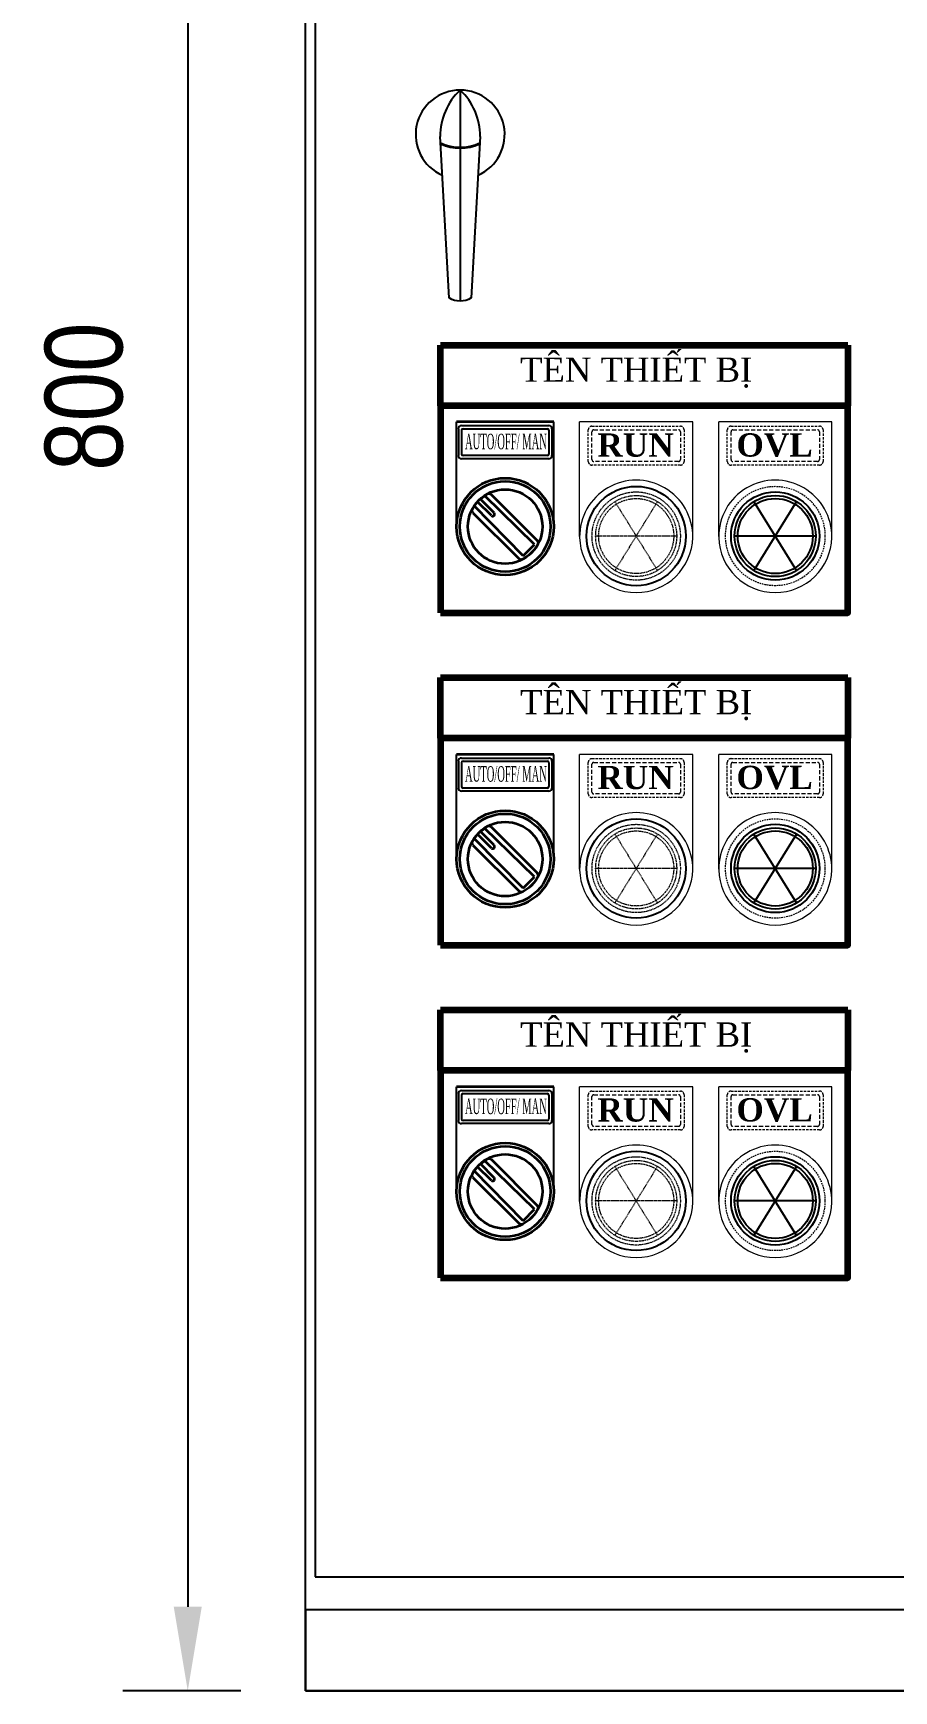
# Model space of a CAD drawing. Header units: inches. Extents: x 187 to 137830, y 99 to 66837.
# Drawn here: x 85132 to 85398, y 59984 to 60496 of the extents above; entities that cross this region are included whole.
import ezdxf

# ---------------------------------------------------------------- set-up
doc = ezdxf.new("R2010")
doc.units = ezdxf.units.IN
doc.header["$MEASUREMENT"] = 0
for name, pattern in [('DASHED', [0.75, 0.5, -0.25]), ('DASHED2', [0.375, 0.25, -0.125]), ('HIDDEN', [0.375, 0.25, -0.125])]:
    doc.linetypes.add(name, pattern=pattern)
for name, color, linetype in [('2', 7, 'Continuous'), ('CHANGE', 4, 'Continuous'), ('FRAME', 3, 'Continuous'), ('TEXT1', 2, 'Continuous')]:
    doc.layers.add(name, color=color, linetype=linetype)
doc.layers.add('NetDam', color=7, linetype='Continuous', lineweight=35)
doc.layers.add('Thin - Continuous', color=3, linetype='DASHED2', lineweight=5)
doc.styles.get("Standard").update_dxf_attribs({"font": 'arial.ttf'})
doc.styles.add('VNI-HELVE-CONDENSE', font='')
doc.styles.get('VNI-HELVE-CONDENSE').set_extended_font_data('VNI-Helve-Condense')
doc.dimstyles.new('STANDARD$0', dxfattribs={"dimscale": 2, "dimtxt": 12, "dimasz": 13, "dimexe": 10, "dimexo": 10, "dimgap": 10, "dimtad": 1, "dimdec": 0, "dimzin": 0, "dimdsep": 46, "dimtxsty": 'VNI-HELVE-CONDENSE', "dimcen": 2, "dimdle": 2, "dimclrd": 1, "dimclre": 1, "dimclrt": 2, "dimadec": 0, "dimazin": 0, "dimtfac": 1, "dimtdec": 0, "dimtofl": 0, "dimtmove": 0, "dimatfit": 3, "dimfxl": 1, "dimtolj": 1, "dimtzin": 0, "dimarcsym": 1})

# ---------------------------------------------------------------- blocks, each defined once
blk = doc.blocks.new('hand 1-1')
at = {"layer": 'CHANGE', "linetype": 'Continuous'}
for p, q in [((0, 27.5), (0, -8)), ((0, -8.5), (0, -103))]:
    blk.add_line(p, q, dxfattribs=at)
for points in [[(12.4, -1.2, 0.206672), (0, 27.5, 0.206672), (-12.4, -1.2)], [(12.4, -1.2), (6.8, -101, -0.292118), (-6.8, -101), (-12.4, -1.2)]]:
    blk.add_lwpolyline(points, format="xyb", dxfattribs=at)
for centre, radius, start, end in [((0, 0), 27.5, 293.6723, 246.3277), ((0, 20.3), 28.2, 244.5758, 295.4242), ((0, 20.3), 28.7, 245.1164, 294.8836)]:
    blk.add_arc(centre, radius, start, end, dxfattribs=at)
blk = doc.blocks.new('*D164')
at = {"color": 1, "lineweight": -2, "transparency": 16777216}
for p, q in [((85195.88, 60784.04), (85159.48, 60784.04)), ((85179.48, 60758.04), (85179.48, 60010.04)), ((85195.88, 59984.04), (85159.48, 59984.04))]:
    blk.add_line(p, q, dxfattribs=at)
at = {"color": 1, "lineweight": 200, "transparency": 16777216}
for points in [[(85175.15, 60758.04), (85183.81, 60758.04), (85179.48, 60784.04)], [(85175.15, 60010.04), (85183.81, 60010.04), (85179.48, 59984.04)]]:
    blk.add_solid(points, dxfattribs=at)
at = {"layer": 'DEFPOINTS', "color": 0, "lineweight": 200, "transparency": 16777216}
for p in [(85215.88, 60784.04), (85179.48, 59984.04), (85215.88, 59984.04)]:
    blk.add_point(p, dxfattribs=at)
at = {"color": 2, "lineweight": 200, "transparency": 16777216, "insert": (85147.48, 60384.04), "char_height": 24, "attachment_point": 5, "rotation": 90, "style": 'VNI-HELVE-CONDENSE'}
blk.add_mtext('\\A1;800', dxfattribs=at)

msp = doc.modelspace()

# ---------------------------------------------------------------- linework, layer by layer
at = {"lineweight": 200}
for p, q in [((85257.53, 60381.24), (85257.53, 60399.99)), ((85257.53, 60399.99), (85364.26, 60399.99)), ((85364.26, 60399.99), (85383.44, 60399.99)), ((85383.44, 60399.99), (85383.44, 60381.24)), ((85257.53, 60278.49), (85257.53, 60297.24)), ((85257.53, 60297.24), (85364.26, 60297.24)), ((85364.26, 60297.24), (85383.44, 60297.24)), ((85383.44, 60297.24), (85383.44, 60278.49)), ((85257.53, 60175.74), (85257.53, 60194.49)), ((85257.53, 60194.49), (85364.26, 60194.49)), ((85364.26, 60194.49), (85383.44, 60194.49)), ((85383.44, 60194.49), (85383.44, 60175.74))]:
    msp.add_line(p, q, dxfattribs=at)
for points in [[(85257.53, 60317.24), (85383.44, 60317.24), (85383.44, 60381.24), (85257.53, 60381.24)], [(85257.53, 60214.49), (85383.44, 60214.49), (85383.44, 60278.49), (85257.53, 60278.49)], [(85257.53, 60111.74), (85383.44, 60111.74), (85383.44, 60175.74), (85257.53, 60175.74)]]:
    msp.add_lwpolyline(points, close=True, dxfattribs=at)
for centre in [(85318.01, 60340.97), (85318.01, 60238.22), (85318.01, 60135.47)]:
    msp.add_circle(centre, 15.35)
at = {"layer": '2', "color": 2}
for centre in [(85360.97, 60340.97), (85360.97, 60238.22), (85360.97, 60135.47)]:
    msp.add_circle(centre, 11.6, dxfattribs=at)
at = {"layer": 'FRAME'}
for p, q in [((85215.88, 59984.04), (85215.88, 60465.06)), ((85218.88, 60465.06), (85218.88, 60019.27)), ((85218.88, 60019.27), (85712.88, 60019.27)), ((85715.88, 59984.04), (85215.88, 59984.04))]:
    msp.add_line(p, q, dxfattribs=at)
at = {"layer": 'FRAME', "linetype": 'Continuous'}
for p, q in [((85715.88, 60009.04), (85215.88, 60009.04)), ((85215.88, 60009.04), (85215.88, 59984.04)), ((85215.88, 59984.04), (85715.88, 59984.04))]:
    msp.add_line(p, q, dxfattribs=at)
at = {"layer": 'FRAME'}
for points in [[(85215.88, 60465.06), (85215.88, 60784.04), (85715.88, 60784.04), (85715.88, 60465.06)], [(85712.88, 60465.06), (85712.88, 60781.54), (85218.88, 60781.54), (85218.88, 60465.06)]]:
    msp.add_lwpolyline(points, dxfattribs=at)
at = {"layer": 'NetDam', "color": 0, "linetype": 'ByBlock', "lineweight": -2}
for p, q in [((85262.53, 60343.89), (85262.53, 60376.24)), ((85292.53, 60343.89), (85292.53, 60376.24)), ((85262.53, 60241.14), (85262.53, 60273.49)), ((85292.53, 60241.14), (85292.53, 60273.49)), ((85262.53, 60138.39), (85262.53, 60170.74)), ((85292.53, 60138.39), (85292.53, 60170.74))]:
    msp.add_line(p, q, dxfattribs=at)
at = {"layer": 'NetDam', "color": 7, "ltscale": 0.1}
for p, q in [((85292.53, 60376.24), (85262.53, 60376.24)), ((85292.53, 60273.49), (85262.53, 60273.49)), ((85292.53, 60170.74), (85262.53, 60170.74))]:
    msp.add_line(p, q, dxfattribs=at)
at = {"layer": 'NetDam', "color": 0, "lineweight": -2, "ltscale": 3}
for p, q in [((85263.07, 60374.13), (85263.07, 60365.82)), ((85264.04, 60375.1), (85291.02, 60375.1)), ((85291.99, 60374.13), (85291.99, 60365.82)), ((85291.02, 60364.85), (85264.04, 60364.85)), ((85263.07, 60271.38), (85263.07, 60263.07)), ((85264.04, 60272.35), (85291.02, 60272.35)), ((85291.99, 60271.38), (85291.99, 60263.07)), ((85291.02, 60262.1), (85264.04, 60262.1)), ((85263.07, 60168.63), (85263.07, 60160.32)), ((85264.04, 60169.6), (85291.02, 60169.6)), ((85291.99, 60168.63), (85291.99, 60160.32)), ((85291.02, 60159.35), (85264.04, 60159.35))]:
    msp.add_line(p, q, dxfattribs=at)
at = {"layer": 'NetDam', "color": 0, "lineweight": -2, "ltscale": 5}
for p, q in [((85264.04, 60373.65), (85264.04, 60366.31)), ((85264.53, 60374.13), (85290.53, 60374.13)), ((85291.02, 60373.65), (85291.02, 60366.31)), ((85290.53, 60365.82), (85264.53, 60365.82)), ((85264.04, 60270.9), (85264.04, 60263.56)), ((85264.53, 60271.38), (85290.53, 60271.38)), ((85291.02, 60270.9), (85291.02, 60263.56)), ((85290.53, 60263.07), (85264.53, 60263.07)), ((85264.04, 60168.15), (85264.04, 60160.81)), ((85264.53, 60168.63), (85290.53, 60168.63)), ((85291.02, 60168.15), (85291.02, 60160.81)), ((85290.53, 60160.32), (85264.53, 60160.32))]:
    msp.add_line(p, q, dxfattribs=at)
at = {"layer": 'NetDam'}
for p, q in [((85267.41, 60349.36), (85269.4, 60352.02)), ((85283.05, 60334.84), (85267.97, 60350.28)), ((85273.28, 60347.29), (85269.04, 60351.53)), ((85269.4, 60352.02), (85272.06, 60354)), ((85274.13, 60348.14), (85269.89, 60352.38)), ((85286.58, 60338.37), (85271.14, 60353.45)), ((85272.06, 60354), (85272.68, 60354.11)), ((85272.68, 60354.11), (85273.24, 60353.83)), ((85273.24, 60353.83), (85287.47, 60339.6)), ((85267.3, 60348.74), (85267.41, 60349.36)), ((85267.59, 60348.17), (85267.3, 60348.74)), ((85267.59, 60348.17), (85281.82, 60333.94)), ((85284.84, 60335.01), (85283, 60333.77)), ((85283.05, 60334.84), (85286.58, 60338.37)), ((85286.41, 60336.58), (85284.84, 60335.01)), ((85287.65, 60338.42), (85286.41, 60336.58)), ((85287.76, 60339.04), (85287.47, 60339.6)), ((85287.76, 60339.04), (85287.65, 60338.42)), ((85282.38, 60333.66), (85281.82, 60333.94)), ((85283, 60333.77), (85282.38, 60333.66)), ((85267.41, 60246.61), (85269.4, 60249.27)), ((85283.05, 60232.09), (85267.97, 60247.53)), ((85273.28, 60244.54), (85269.04, 60248.78)), ((85269.4, 60249.27), (85272.06, 60251.25)), ((85274.13, 60245.39), (85269.89, 60249.63)), ((85286.58, 60235.62), (85271.14, 60250.7)), ((85272.06, 60251.25), (85272.68, 60251.36)), ((85272.68, 60251.36), (85273.24, 60251.08)), ((85273.24, 60251.08), (85287.47, 60236.85)), ((85267.3, 60245.99), (85267.41, 60246.61)), ((85267.59, 60245.42), (85267.3, 60245.99)), ((85267.59, 60245.42), (85281.82, 60231.19)), ((85284.84, 60232.26), (85283, 60231.02)), ((85283.05, 60232.09), (85286.58, 60235.62)), ((85286.41, 60233.83), (85284.84, 60232.26)), ((85287.65, 60235.67), (85286.41, 60233.83)), ((85287.76, 60236.29), (85287.47, 60236.85)), ((85287.76, 60236.29), (85287.65, 60235.67)), ((85282.38, 60230.91), (85281.82, 60231.19)), ((85283, 60231.02), (85282.38, 60230.91)), ((85267.41, 60143.86), (85269.4, 60146.52)), ((85273.28, 60141.79), (85269.04, 60146.03)), ((85269.4, 60146.52), (85272.06, 60148.5)), ((85274.13, 60142.64), (85269.89, 60146.88)), ((85286.58, 60132.87), (85271.14, 60147.95)), ((85272.06, 60148.5), (85272.68, 60148.61)), ((85272.68, 60148.61), (85273.24, 60148.33)), ((85273.24, 60148.33), (85287.47, 60134.1)), ((85267.3, 60143.24), (85267.41, 60143.86)), ((85267.59, 60142.67), (85267.3, 60143.24)), ((85267.59, 60142.67), (85281.82, 60128.44)), ((85283.05, 60129.34), (85267.97, 60144.78)), ((85283.05, 60129.34), (85286.58, 60132.87)), ((85286.41, 60131.08), (85284.84, 60129.51)), ((85287.65, 60132.92), (85286.41, 60131.08)), ((85287.76, 60133.54), (85287.47, 60134.1)), ((85287.76, 60133.54), (85287.65, 60132.92)), ((85282.38, 60128.16), (85281.82, 60128.44)), ((85283, 60128.27), (85282.38, 60128.16)), ((85284.84, 60129.51), (85283, 60128.27))]:
    msp.add_line(p, q, dxfattribs=at)
for centre, radius in [((85277.53, 60343.89), 15), ((85277.53, 60343.89), 14), ((85277.53, 60343.89), 11.5), ((85277.53, 60241.14), 15), ((85277.53, 60241.14), 14), ((85277.53, 60241.14), 11.5), ((85277.53, 60138.39), 15), ((85277.53, 60138.39), 14), ((85277.53, 60138.39), 11.5)]:
    msp.add_circle(centre, radius, dxfattribs=at)
at = {"layer": 'NetDam', "color": 0, "lineweight": -2, "ltscale": 3}
for centre, start, end in [((85264.04, 60374.13), 90, 180), ((85291.02, 60374.13), 360, 90), ((85264.04, 60365.82), 180, 270), ((85291.02, 60365.82), 270, 0), ((85264.04, 60271.38), 90, 180), ((85291.02, 60271.38), 360, 90), ((85264.04, 60263.07), 180, 270), ((85291.02, 60263.07), 270, 0), ((85264.04, 60168.63), 90, 180), ((85291.02, 60168.63), 360, 90), ((85264.04, 60160.32), 180, 270), ((85291.02, 60160.32), 270, 0)]:
    msp.add_arc(centre, 0.971, start, end, dxfattribs=at)
at = {"layer": 'NetDam', "color": 0, "lineweight": -2, "ltscale": 5}
for centre, start, end in [((85264.53, 60373.65), 90, 180), ((85290.53, 60373.65), 0, 90), ((85264.53, 60366.31), 180, 270), ((85290.53, 60366.31), 270, 360), ((85264.53, 60270.9), 90, 180), ((85290.53, 60270.9), 0, 90), ((85264.53, 60263.56), 180, 270), ((85290.53, 60263.56), 270, 360), ((85264.53, 60168.15), 90, 180), ((85290.53, 60168.15), 0, 90), ((85264.53, 60160.81), 180, 270), ((85290.53, 60160.81), 270, 360)]:
    msp.add_arc(centre, 0.486, start, end, dxfattribs=at)
at = {"layer": 'NetDam'}
for centre in [(85273.7, 60347.72), (85273.7, 60244.97), (85273.7, 60142.22)]:
    msp.add_arc(centre, 0.6, 224.9129, 45.0866, dxfattribs=at)
at = {"layer": 'TEXT1'}
for p, q in [((85367.55, 60330.31), (85354.38, 60351.62)), ((85367.55, 60351.62), (85354.39, 60330.31)), ((85373.49, 60340.97), (85348.44, 60340.97)), ((85367.55, 60227.56), (85354.38, 60248.87)), ((85367.55, 60248.87), (85354.39, 60227.56)), ((85373.49, 60238.22), (85348.44, 60238.22)), ((85367.55, 60124.81), (85354.38, 60146.12)), ((85367.55, 60146.12), (85354.39, 60124.81)), ((85373.49, 60135.47), (85348.44, 60135.47))]:
    msp.add_line(p, q, dxfattribs=at)
at = {"layer": 'TEXT1', "color": 5, "linetype": 'DASHED', "lineweight": 5, "ltscale": 3}
for p, q in [((85354.39, 60351.62), (85360.97, 60340.97)), ((85354.39, 60351.62), (85360.97, 60340.97)), ((85367.55, 60351.62), (85360.97, 60340.97)), ((85367.55, 60351.62), (85360.97, 60340.97)), ((85360.96, 60340.97), (85348.44, 60340.97)), ((85360.96, 60340.97), (85348.44, 60340.97)), ((85354.39, 60330.31), (85360.97, 60340.97)), ((85354.39, 60330.31), (85360.97, 60340.97)), ((85367.55, 60330.31), (85360.97, 60340.97)), ((85360.97, 60340.97), (85373.49, 60340.97)), ((85367.55, 60330.31), (85360.97, 60340.97)), ((85360.97, 60340.97), (85373.49, 60340.97)), ((85354.39, 60248.87), (85360.97, 60238.22)), ((85354.39, 60248.87), (85360.97, 60238.22)), ((85367.55, 60248.87), (85360.97, 60238.22)), ((85367.55, 60248.87), (85360.97, 60238.22)), ((85360.96, 60238.22), (85348.44, 60238.22)), ((85360.96, 60238.22), (85348.44, 60238.22)), ((85354.39, 60227.56), (85360.97, 60238.22)), ((85354.39, 60227.56), (85360.97, 60238.22)), ((85367.55, 60227.56), (85360.97, 60238.22)), ((85360.97, 60238.22), (85373.49, 60238.22)), ((85367.55, 60227.56), (85360.97, 60238.22)), ((85360.97, 60238.22), (85373.49, 60238.22)), ((85354.39, 60146.12), (85360.97, 60135.47)), ((85354.39, 60146.12), (85360.97, 60135.47)), ((85367.55, 60146.12), (85360.97, 60135.47)), ((85367.55, 60146.12), (85360.97, 60135.47)), ((85360.96, 60135.47), (85348.44, 60135.47)), ((85360.96, 60135.47), (85348.44, 60135.47)), ((85354.39, 60124.81), (85360.97, 60135.47)), ((85354.39, 60124.81), (85360.97, 60135.47)), ((85367.55, 60124.81), (85360.97, 60135.47)), ((85360.97, 60135.47), (85373.49, 60135.47)), ((85367.55, 60124.81), (85360.97, 60135.47)), ((85360.97, 60135.47), (85373.49, 60135.47))]:
    msp.add_line(p, q, dxfattribs=at)
at = {"layer": 'TEXT1', "color": 133, "linetype": 'DASHED', "lineweight": 5}
for centre in [(85360.96, 60340.97), (85360.96, 60340.97), (85360.96, 60238.22), (85360.96, 60238.22), (85360.96, 60135.47), (85360.96, 60135.47)]:
    msp.add_circle(centre, 13.65, dxfattribs=at)
at = {"layer": 'TEXT1'}
for centre, radius in [((85360.96, 60340.97), 13.65), ((85360.96, 60340.97), 12.53), ((85360.96, 60238.22), 13.65), ((85360.96, 60238.22), 12.53), ((85360.96, 60135.47), 13.65), ((85360.96, 60135.47), 12.53)]:
    msp.add_circle(centre, radius, dxfattribs=at)
at = {"layer": 'Thin - Continuous', "color": 171, "linetype": 'ByBlock', "lineweight": 5}
for p, q in [((85335.49, 60376.24), (85300.53, 60376.24)), ((85300.53, 60340.78), (85300.53, 60376.24)), ((85335.49, 60340.78), (85335.49, 60376.24)), ((85378.44, 60376.24), (85343.49, 60376.24)), ((85343.49, 60340.78), (85343.49, 60376.24)), ((85378.44, 60340.78), (85378.44, 60376.24)), ((85335.49, 60273.49), (85300.53, 60273.49)), ((85300.53, 60238.03), (85300.53, 60273.49)), ((85335.49, 60238.03), (85335.49, 60273.49)), ((85378.44, 60273.49), (85343.49, 60273.49)), ((85343.49, 60238.03), (85343.49, 60273.49)), ((85378.44, 60238.03), (85378.44, 60273.49)), ((85335.49, 60170.74), (85300.53, 60170.74)), ((85300.53, 60135.28), (85300.53, 60170.74)), ((85335.49, 60135.28), (85335.49, 60170.74)), ((85378.44, 60170.74), (85343.49, 60170.74)), ((85343.49, 60135.28), (85343.49, 60170.74)), ((85378.44, 60135.28), (85378.44, 60170.74))]:
    msp.add_line(p, q, dxfattribs=at)
at = {"layer": 'Thin - Continuous'}
for p, q in [((85324.59, 60351.62), (85311.43, 60330.31)), ((85311.43, 60351.62), (85324.59, 60330.31)), ((85330.53, 60340.97), (85305.48, 60340.97)), ((85324.59, 60248.87), (85311.43, 60227.56)), ((85311.43, 60248.87), (85324.59, 60227.56)), ((85330.53, 60238.22), (85305.48, 60238.22)), ((85324.59, 60146.12), (85311.43, 60124.81)), ((85311.43, 60146.12), (85324.59, 60124.81)), ((85330.53, 60135.47), (85305.48, 60135.47))]:
    msp.add_line(p, q, dxfattribs=at)
at = {"layer": 'Thin - Continuous', "color": 6, "linetype": 'HIDDEN', "lineweight": 5, "ltscale": 3}
for points in [[(85331.67, 60362.89), (85304.35, 60362.89, -0.414214), (85303.21, 60364.02), (85303.21, 60373.77, -0.414214), (85304.35, 60374.91), (85331.67, 60374.91, -0.414214), (85332.81, 60373.77), (85332.81, 60364.02, -0.414214)], [(85374.63, 60362.89), (85347.3, 60362.89, -0.414214), (85346.16, 60364.02), (85346.16, 60373.77, -0.414214), (85347.3, 60374.91), (85374.63, 60374.91, -0.414214), (85375.76, 60373.77), (85375.76, 60364.02, -0.414214)], [(85331.67, 60260.14), (85304.35, 60260.14, -0.414214), (85303.21, 60261.27), (85303.21, 60271.02, -0.414214), (85304.35, 60272.16), (85331.67, 60272.16, -0.414214), (85332.81, 60271.02), (85332.81, 60261.27, -0.414214)], [(85374.63, 60260.14), (85347.3, 60260.14, -0.414214), (85346.16, 60261.27), (85346.16, 60271.02, -0.414214), (85347.3, 60272.16), (85374.63, 60272.16, -0.414214), (85375.76, 60271.02), (85375.76, 60261.27, -0.414214)], [(85331.67, 60157.39), (85304.35, 60157.39, -0.414214), (85303.21, 60158.52), (85303.21, 60168.27, -0.414214), (85304.35, 60169.41), (85331.67, 60169.41, -0.414214), (85332.81, 60168.27), (85332.81, 60158.52, -0.414214)], [(85374.63, 60157.39), (85347.3, 60157.39, -0.414214), (85346.16, 60158.52), (85346.16, 60168.27, -0.414214), (85347.3, 60169.41), (85374.63, 60169.41, -0.414214), (85375.76, 60168.27), (85375.76, 60158.52, -0.414214)]]:
    msp.add_lwpolyline(points, format="xyb", close=True, dxfattribs=at)
at = {"layer": 'Thin - Continuous', "color": 4, "linetype": 'HIDDEN', "lineweight": 5, "ltscale": 5}
for points in [[(85331.1, 60364.02), (85304.92, 60364.02, -0.414214), (85304.35, 60364.59), (85304.35, 60373.2, -0.414214), (85304.92, 60373.77), (85331.1, 60373.77, -0.414214), (85331.67, 60373.2), (85331.67, 60364.59, -0.414214)], [(85374.06, 60364.02), (85347.87, 60364.02, -0.414214), (85347.3, 60364.59), (85347.3, 60373.2, -0.414214), (85347.87, 60373.77), (85374.06, 60373.77, -0.414214), (85374.63, 60373.2), (85374.63, 60364.59, -0.414214)], [(85331.1, 60261.27), (85304.92, 60261.27, -0.414214), (85304.35, 60261.84), (85304.35, 60270.45, -0.414214), (85304.92, 60271.02), (85331.1, 60271.02, -0.414214), (85331.67, 60270.45), (85331.67, 60261.84, -0.414214)], [(85374.06, 60261.27), (85347.87, 60261.27, -0.414214), (85347.3, 60261.84), (85347.3, 60270.45, -0.414214), (85347.87, 60271.02), (85374.06, 60271.02, -0.414214), (85374.63, 60270.45), (85374.63, 60261.84, -0.414214)], [(85331.1, 60158.52), (85304.92, 60158.52, -0.414214), (85304.35, 60159.09), (85304.35, 60167.7, -0.414214), (85304.92, 60168.27), (85331.1, 60168.27, -0.414214), (85331.67, 60167.7), (85331.67, 60159.09, -0.414214)], [(85374.06, 60158.52), (85347.87, 60158.52, -0.414214), (85347.3, 60159.09), (85347.3, 60167.7, -0.414214), (85347.87, 60168.27), (85374.06, 60168.27, -0.414214), (85374.63, 60167.7), (85374.63, 60159.09, -0.414214)]]:
    msp.add_lwpolyline(points, format="xyb", close=True, dxfattribs=at)
at = {"layer": 'Thin - Continuous', "color": 133, "linetype": 'DASHED', "lineweight": 5}
for centre in [(85360.97, 60340.97), (85360.97, 60340.97), (85360.97, 60238.22), (85360.97, 60238.22), (85360.97, 60135.47), (85360.97, 60135.47)]:
    msp.add_circle(centre, 15.36, dxfattribs=at)
at = {"layer": 'Thin - Continuous'}
for centre, radius in [((85318.01, 60340.97), 13.65), ((85318.01, 60340.97), 12.52), ((85318.01, 60340.97), 11.6), ((85318.01, 60238.22), 13.65), ((85318.01, 60238.22), 12.52), ((85318.01, 60238.22), 11.6), ((85318.01, 60135.47), 13.65), ((85318.01, 60135.47), 12.52), ((85318.01, 60135.47), 11.6)]:
    msp.add_circle(centre, radius, dxfattribs=at)
at = {"layer": 'Thin - Continuous', "color": 4, "linetype": 'DASHED', "lineweight": 5, "ltscale": 3}
for centre in [(85360.96, 60340.97), (85360.96, 60238.22), (85360.96, 60135.47)]:
    msp.add_circle(centre, 12.52, dxfattribs=at)
at = {"layer": 'Thin - Continuous', "color": 1, "linetype": 'DASHED', "lineweight": 5, "ltscale": 3}
for centre in [(85360.96, 60340.97), (85360.96, 60238.22), (85360.96, 60135.47)]:
    msp.add_circle(centre, 12.52, dxfattribs=at)
at = {"layer": 'Thin - Continuous', "color": 171, "linetype": 'ByBlock', "lineweight": 5}
for centre, start, end in [((85318.01, 60340.75), 359.3958, 180.6042), ((85360.97, 60340.75), 359.3958, 180.6042), ((85318.01, 60340.97), 181.3264, 358.6736), ((85318.01, 60340.97), 181.3264, 358.6736), ((85360.97, 60340.97), 181.3264, 358.6736), ((85360.97, 60340.97), 181.3264, 358.6736), ((85318.01, 60238), 359.3958, 180.6042), ((85360.97, 60238), 359.3958, 180.6042), ((85318.01, 60238.22), 181.3264, 358.6736), ((85318.01, 60238.22), 181.3264, 358.6736), ((85360.97, 60238.22), 181.3264, 358.6736), ((85360.97, 60238.22), 181.3264, 358.6736), ((85318.01, 60135.25), 359.3958, 180.6042), ((85360.97, 60135.25), 359.3958, 180.6042), ((85318.01, 60135.47), 181.3264, 358.6736), ((85318.01, 60135.47), 181.3264, 358.6736), ((85360.97, 60135.47), 181.3264, 358.6736), ((85360.97, 60135.47), 181.3264, 358.6736)]:
    msp.add_arc(centre, 17.48, start, end, dxfattribs=at)

# ---------------------------------------------------------------- block references
at = {"xscale": 0.5, "yscale": 0.5, "zscale": 0.5}
msp.add_blockref('hand 1-1', (85263.64, 60465.06), dxfattribs=at)

# ---------------------------------------------------------------- texts
at = {"char_height": 7.5, "width": 132.5, "attachment_point": 5}
for insert in [(85318.01, 60391.44), (85318.01, 60288.69), (85318.01, 60185.94)]:
    msp.add_mtext('{\\fTimes New Roman|b0|i0|c0|p18;TÊN THIẾT BỊ}', dxfattribs=dict(at, insert=insert))
at = {"layer": 'NetDam', "lineweight": -2, "ltscale": 5, "char_height": 4.8, "width": 41.8257, "attachment_point": 5}
for insert in [(85277.78, 60370.16), (85277.78, 60267.41), (85277.78, 60164.66)]:
    msp.add_mtext('{\\fTimes New Roman|b0|i0|c0|p18;\\W0.45;AUTO/OFF/ MAN}', dxfattribs=dict(at, insert=insert))
at = {"layer": 'TEXT1', "lineweight": -2, "ltscale": 5, "char_height": 7.2, "width": 62.7386, "attachment_point": 5}
for insert in [(85360.77, 60369.04), (85360.77, 60266.29), (85360.77, 60163.54)]:
    msp.add_mtext('{\\fTimes New Roman Baltic|b1|i0|c0|p18;OVL}', dxfattribs=dict(at, insert=insert))
at = {"layer": 'Thin - Continuous', "lineweight": -2, "ltscale": 5, "char_height": 7.2, "width": 62.7386, "attachment_point": 5}
for insert in [(85317.81, 60369.04), (85317.81, 60266.29), (85317.81, 60163.54)]:
    msp.add_mtext('{\\fTimes New Roman Baltic|b1|i0|c0|p18;RUN}', dxfattribs=dict(at, insert=insert))

# ---------------------------------------------------------------- dimensions: what is measured, and where the dimension line sits
at = {"lineweight": 200}
dim = msp.add_linear_dim(base=(85179.48, 59984.04), p1=(85215.88, 60784.04), p2=(85215.88, 59984.04), angle=90, dimstyle='STANDARD$0', dxfattribs=at)
dim.commit()
dim.dimension.update_dxf_attribs({"geometry": '*D164', "text_midpoint": (85147.48, 60384.04)})

doc.saveas('drawing.dxf')
